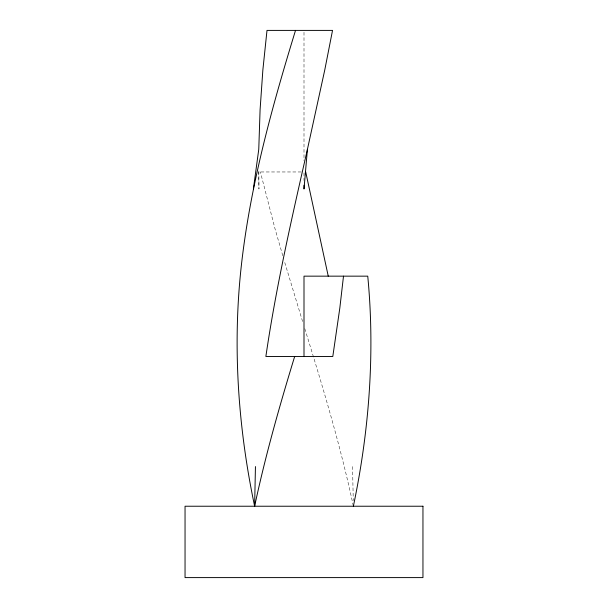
<?xml version="1.0" encoding="UTF-8"?>
<svg xmlns="http://www.w3.org/2000/svg" width="608" height="608" viewBox="0 0 608 608"><rect width="100%" height="100%" fill="white"/><g stroke="black" fill="none" stroke-linecap="round" stroke-linejoin="round"><path stroke-width="0.46" stroke-dasharray="3.04 2.28" d="M301.165 171.965L258.689 171.965L258.947 189.012L258.864 170.126M302.586 321.48L284.331 261.106M304.798 328.692C322.81 387.022 340.48 445.542 353.164 505.301M282.773 255.694L274.983 228.661L260.391 171.965M352.556 466.572L353.256 500.559M304 32.285L304 160.664M304 172.915L304 180.492"/><path stroke-width="0.91" d="M295.518 30.4C271.639 108.216 249.789 187.158 241.042 268.31C232.545 347.723 238.214 428.184 254.63 506.228L255.444 466.572M253.384 189.012L258.765 149.355L260.087 109.706L262.861 70.049L266.996 30.4L332.53 30.4L324.748 70.049L307.42 149.355L304 189.012L304 185.22M343.497 276.154L339.834 307.967L332.804 356.463L265.871 356.463C276.055 286.74 291.817 218.014 307.42 149.355M353.37 506.228C369.193 430.745 375.136 353.028 367.749 276.154L304 276.154L304 356.463M254.63 506.228C265.392 455.65 279.566 405.893 294.675 356.463M305.71 171.965L328.252 276.154M422.955 506.228L185.045 506.228L185.045 577.6L422.955 577.6L422.955 506.228"/></g></svg>
